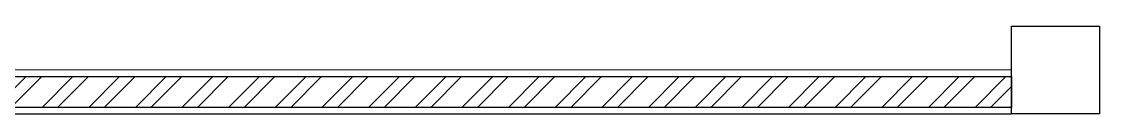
# Model space of a CAD drawing. Header units: inches. Extents: x -1366 to 1200, y -585 to 2545.
# Drawn here: x 726.961 to 729.412, y 1989.59 to 1989.79 of the extents above; entities that cross this region are included whole.
import ezdxf

# ---------------------------------------------------------------- set-up
doc = ezdxf.new("R2010")
doc.units = ezdxf.units.IN
doc.header["$MEASUREMENT"] = 0
for name, color, linetype in [('COLM', 3, 'CONTINUOUS'), ('WALL', 7, 'CONTINUOUS'), ('WALL_HATC', 251, 'CONTINUOUS')]:
    doc.layers.add(name, color=color, linetype=linetype)

msp = doc.modelspace()

# ---------------------------------------------------------------- hatches: boundary and pattern name
at = {"layer": 'WALL_HATC'}
h = msp.add_hatch(dxfattribs=at)
h.set_pattern_fill('ANSI32', color=256, scale=0.2, angle=0.0030554246888252, style=0)
h.set_pattern_definition([(224.9969445753096, (710.1277893184584, 2006.101267810207), (0.0530301804106213, -0.053035836616546), []), (224.9969445753096, (710.0924339795085, 2006.101269695609), (0.0530301804106213, -0.053035836616546), [])])
h.paths.add_polyline_path([(724.9116705561815, 1989.675385970232), (729.2116705561808, 1989.675385517856), (729.2116705561807, 1989.605385862061), (724.9116705561815, 1989.605386314214)])

# ---------------------------------------------------------------- linework, layer by layer
at = {"layer": 'COLM'}
msp.add_lwpolyline([(729.4116705561815, 1989.790386142222), (729.4116705561815, 1989.590386142223), (729.2116705561808, 1989.590386142223), (729.2116705561808, 1989.790386142222)], close=True, dxfattribs=at)
at = {"layer": 'WALL'}
msp.add_lwpolyline([(729.2116705561808, 1989.690386141995), (724.9116705561815, 1989.690386142223), (724.9116705561815, 1989.590386142224), (729.2116705561808, 1989.590386142223)], close=True, dxfattribs=at)
at = {"layer": 'WALL_HATC'}
msp.add_lwpolyline([(724.9116705561815, 1989.675385970232), (729.2116705561808, 1989.675385517856), (729.2116705561807, 1989.605385862061), (724.9116705561815, 1989.605386314214), (724.9116705561815, 1989.675385970232)], dxfattribs=at)

doc.saveas('drawing.dxf')
